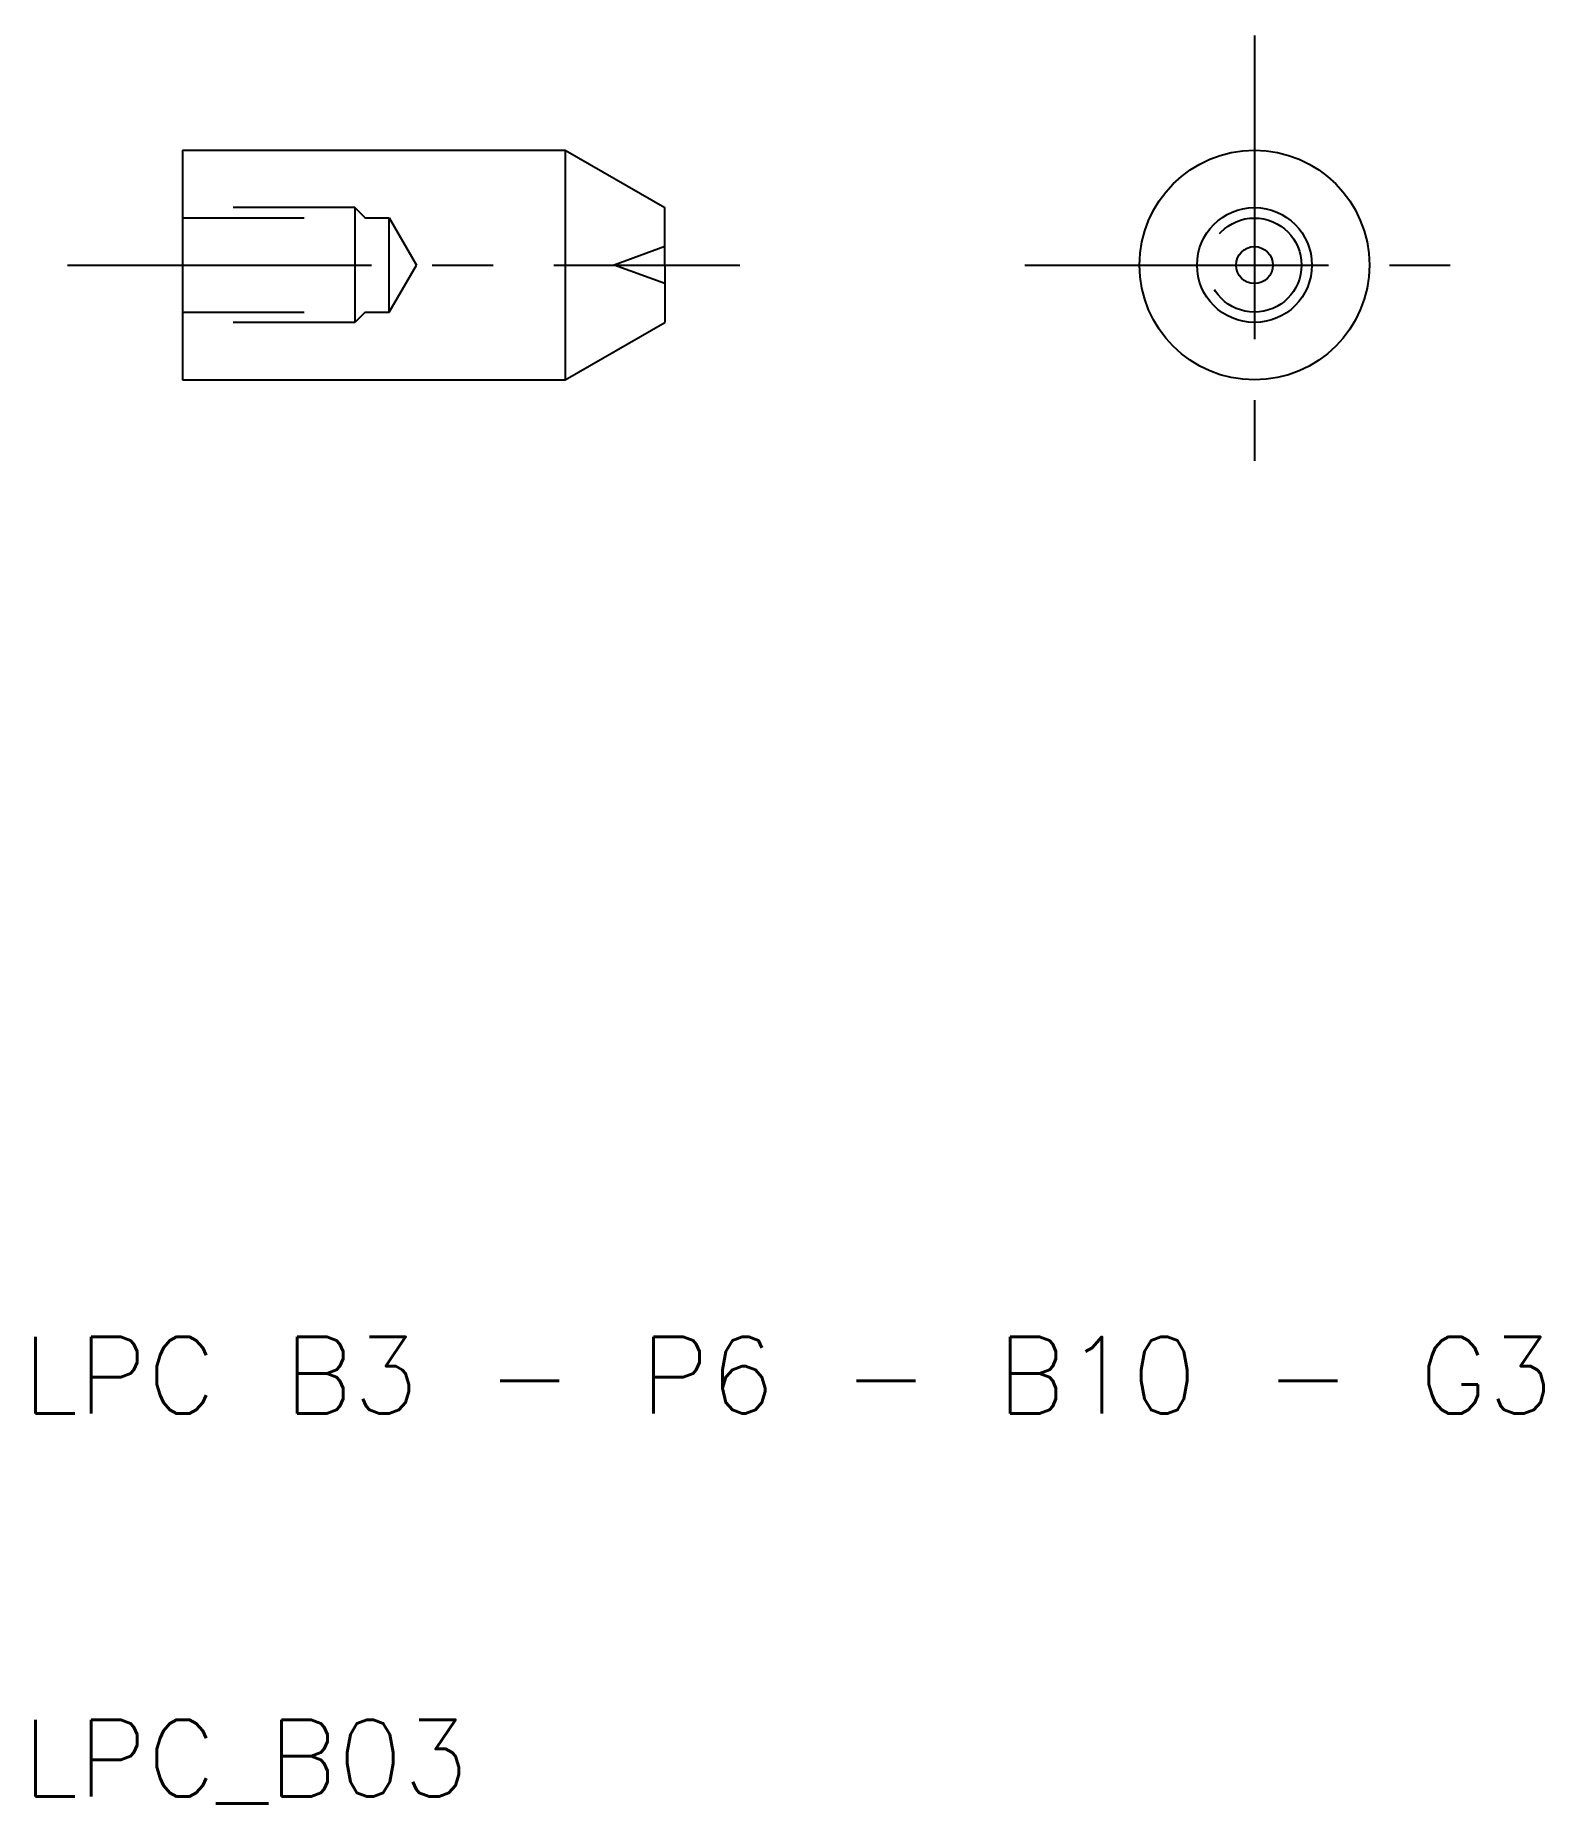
# Model space of a CAD drawing. Extents: x 46.2 to 85.6, y 9.8 to 56.
import ezdxf

# ---------------------------------------------------------------- set-up
doc = ezdxf.new("R2010")
doc.units = 0
doc.header["$LTSCALE"] = 0.25
doc.linetypes.add('CENTER', pattern=[50.8, 31.75, -6.35, 6.35, -6.35])
doc.linetypes.add('DASHED', pattern=[19.05, 12.7, -6.35])
doc.layers.get('0').update_dxf_attribs({"linetype": 'CONTINUOUS'})
doc.layers.add('CENTER', color=1, linetype='CENTER')
doc.styles.get("Standard").update_dxf_attribs({"font": 'txt.shx'})

msp = doc.modelspace()

# ---------------------------------------------------------------- linework, layer by layer
for p, q in [((50, 53), (60, 53)), ((50, 53), (50, 47)), ((60, 53), (62.598, 51.5)), ((60, 53), (60, 47)), ((62.598, 50), (62.598, 51.5)), ((62.598, 50), (62.598, 48.5)), ((60, 47), (62.598, 48.5)), ((50, 47), (60, 47))]:
    msp.add_line(p, q)
at = {"color": 3, "linetype": 'DASHED'}
for p, q in [((54.5, 51.5), (50, 51.5)), ((54.5, 51.5), (54.5, 48.5)), ((54.771, 51.23), (54.5, 51.5)), ((50, 51.23), (55.4, 51.23)), ((55.4, 48.77), (55.4, 51.23)), ((55.4, 51.23), (56.11, 50)), ((62.598, 50.482), (61.273, 50)), ((55.4, 48.77), (56.11, 50)), ((62.598, 49.518), (61.273, 50)), ((50, 48.77), (55.4, 48.77)), ((54.771, 48.77), (54.5, 48.5)), ((54.5, 48.5), (50, 48.5))]:
    msp.add_line(p, q, dxfattribs=at)
for radius in [3, 1.5, 0.482]:
    msp.add_circle((78, 50), radius)
msp.add_circle((78, 50), 1.229, dxfattribs=at)
at = {"layer": 'CENTER', "color": 1, "linetype": 'CENTER'}
for p, q in [((78, 56), (78, 44)), ((47, 50), (64.561, 50)), ((72, 50), (84, 50))]:
    msp.add_line(p, q, dxfattribs=at)

# ---------------------------------------------------------------- texts
for s, p in [('LPC B3 - P6 - B10 - G3 ', (45.815, 20)), ('LPC_B03', (45.815, 10))]:
    msp.add_text(s, height=2).set_placement(p)

doc.saveas('drawing.dxf')
